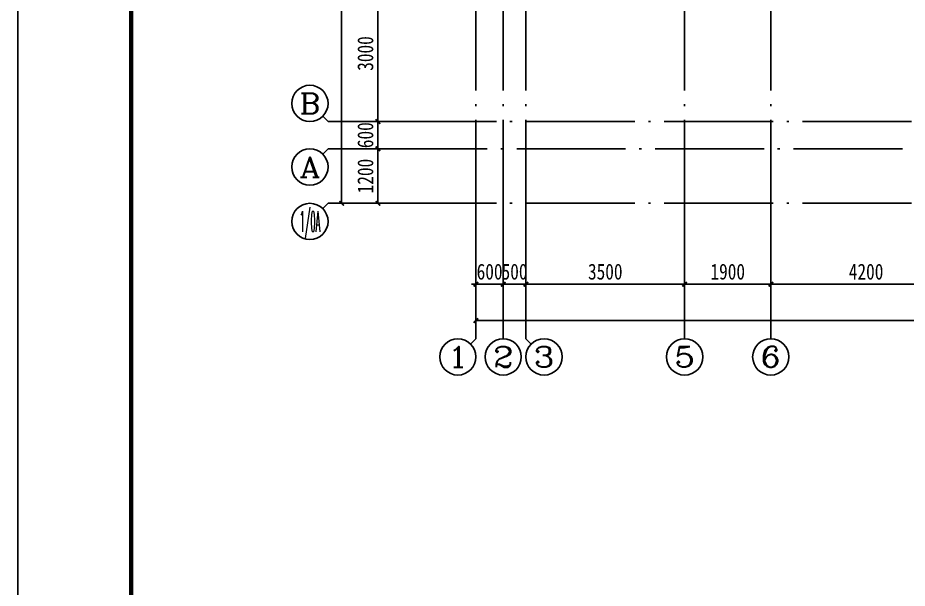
# Model space of a CAD drawing. Extents: x -144902 to 588294, y -160863 to 65494.
# Drawn here: x -20400 to -791, y -132798 to -120231 of the extents above; entities that cross this region are included whole.
import ezdxf
from ezdxf.enums import TextEntityAlignment as Align

# ---------------------------------------------------------------- set-up
doc = ezdxf.new("R2010")
doc.units = 0
doc.header["$LTSCALE"] = 100
doc.linetypes.add('ACAD_ISO04W100', pattern=[30.5, 24, -3, 0.5, -3])
doc.layers.get('0').update_dxf_attribs({"linetype": 'CONTINUOUS'})
doc.layers.get('Defpoints').update_dxf_attribs({"linetype": 'CONTINUOUS'})
for name, color, linetype in [('1508', 2, 'CONTINUOUS'), ('AXIS', 3, 'CONTINUOUS'), ('AXIS_TEXT', 7, 'CONTINUOUS'), ('DOTE', 253, 'ACAD_ISO04W100'), ('tk', 7, 'CONTINUOUS')]:
    doc.layers.add(name, color=color, linetype=linetype)
doc.styles.add('_HZTXT', font='complex.shx', dxfattribs={"width": 0.7, "bigfont": 'tssdchn.shx'})
doc.styles.add('COMPLEX', font='COMPLEX')
doc.styles.add('DIM_FONT', font='SIMHEI.TTF', dxfattribs={"width": 0.8})
doc.dimstyles.new('_TCH_ARCH&&100', dxfattribs={"dimtxt": 350, "dimasz": 100, "dimexe": 250, "dimexo": 300, "dimgap": 100, "dimtad": 1, "dimdec": 0, "dimzin": 0, "dimdsep": 46, "dimtxsty": 'DIM_FONT', "dimblk": 'ARCHTICK', "dimcen": 0.09, "dimclrt": 7, "dimazin": 2, "dimtfac": 1, "dimtdec": 0, "dimtix": 1, "dimtmove": 2, "dimatfit": 3, "dimfxl": 1, "dimtolj": 1, "dimtzin": 0, "dimarcsym": 0})

# ---------------------------------------------------------------- blocks, each defined once
blk = doc.blocks.new('A1tk')
at = {"layer": 'tk', "color": 5}
blk.add_lwpolyline([(0, 0), (0, 59400), (84100, 59400), (84100, 0)], close=True, dxfattribs=at)
at = {"layer": 'tk', "const_width": 100}
blk.add_lwpolyline([(2500, 1000), (83100, 1000), (83100, 58400), (2500, 58400)], close=True, dxfattribs=at)
blk = doc.blocks.new('_ArchTick')
at = {"color": 0, "linetype": 'ByBlock', "const_width": 0.4}
blk.add_lwpolyline([(-0.5, -0.5), (0.5, 0.5)], dxfattribs=at)
blk = doc.blocks.new('*D1129')
at = {"layer": 'AXIS', "color": 0, "lineweight": -2}
for p, q in [((-11598, -123118), (-12710, -123118)), ((-12460, -124318), (-12460, -123118)), ((-11598, -124318), (-12710, -124318))]:
    blk.add_line(p, q, dxfattribs=at)
at = {"layer": 'Defpoints', "color": 0}
for p in [(-12460, -123118), (-11298, -123118), (-11298, -124318)]:
    blk.add_point(p, dxfattribs=at)
at = {"layer": 'AXIS', "color": 0, "lineweight": -2, "xscale": 100, "yscale": 100, "zscale": 100}
for p, rotation in [((-12460, -123118), 90), ((-12460, -124318), 270)]:
    blk.add_blockref('_ArchTick', p, dxfattribs=dict(at, rotation=rotation))
at = {"layer": 'AXIS', "color": 7, "insert": (-12735, -123718), "char_height": 350, "attachment_point": 5, "rotation": 90, "style": 'DIM_FONT'}
blk.add_mtext('\\A1;1200', dxfattribs=at)
blk = doc.blocks.new('*D1130')
at = {"layer": 'AXIS', "color": 0, "lineweight": -2}
for p, q in [((-11598, -122518), (-12710, -122518)), ((-12460, -122518), (-12460, -122418)), ((-12460, -123118), (-12460, -122518)), ((-11598, -123118), (-12710, -123118)), ((-12460, -123118), (-12460, -123218))]:
    blk.add_line(p, q, dxfattribs=at)
at = {"layer": 'Defpoints', "color": 0}
for p in [(-12460, -122518), (-11298, -122518), (-11298, -123118)]:
    blk.add_point(p, dxfattribs=at)
at = {"layer": 'AXIS', "color": 0, "lineweight": -2, "xscale": 100, "yscale": 100, "zscale": 100}
for p, rotation in [((-12460, -122518), 270), ((-12460, -123118), 90)]:
    blk.add_blockref('_ArchTick', p, dxfattribs=dict(at, rotation=rotation))
at = {"layer": 'AXIS', "color": 7, "insert": (-12735, -122818), "char_height": 350, "attachment_point": 5, "rotation": 90, "style": 'DIM_FONT'}
blk.add_mtext('\\A1;600', dxfattribs=at)
blk = doc.blocks.new('*D1131')
at = {"layer": 'AXIS', "color": 0, "lineweight": -2}
for p, q in [((-11598, -119518), (-12710, -119518)), ((-12460, -122518), (-12460, -119518)), ((-11598, -122518), (-12710, -122518))]:
    blk.add_line(p, q, dxfattribs=at)
at = {"layer": 'Defpoints', "color": 0}
for p in [(-12460, -119518), (-11298, -119518), (-11298, -122518)]:
    blk.add_point(p, dxfattribs=at)
at = {"layer": 'AXIS', "color": 0, "lineweight": -2, "xscale": 100, "yscale": 100, "zscale": 100}
for p, rotation in [((-12460, -119518), 90), ((-12460, -122518), 270)]:
    blk.add_blockref('_ArchTick', p, dxfattribs=dict(at, rotation=rotation))
at = {"layer": 'AXIS', "color": 7, "insert": (-12735, -121018), "char_height": 350, "attachment_point": 5, "rotation": 90, "style": 'DIM_FONT'}
blk.add_mtext('\\A1;3000', dxfattribs=at)
blk = doc.blocks.new('*D1137')
at = {"layer": 'AXIS', "color": 0, "lineweight": -2}
for p, q in [((-11598, -106918), (-13510, -106918)), ((-13260, -124318), (-13260, -106918)), ((-11598, -124318), (-13510, -124318))]:
    blk.add_line(p, q, dxfattribs=at)
at = {"layer": 'Defpoints', "color": 0}
for p in [(-13260, -106918), (-11298, -106918, 0), (-11298, -124318)]:
    blk.add_point(p, dxfattribs=at)
at = {"layer": 'AXIS', "color": 0, "lineweight": -2, "xscale": 100, "yscale": 100, "zscale": 100}
for p, rotation in [((-13260, -106918), 90), ((-13260, -124318), 270)]:
    blk.add_blockref('_ArchTick', p, dxfattribs=dict(at, rotation=rotation))
at = {"layer": 'AXIS', "color": 7, "insert": (-13535, -115618), "char_height": 350, "attachment_point": 5, "rotation": 90, "style": 'DIM_FONT'}
blk.add_mtext('\\A1;17400', dxfattribs=at)
blk = doc.blocks.new('*D1177')
at = {"layer": 'AXIS', "color": 0, "lineweight": -2}
for p, q in [((-3798, -125181), (-3798, -126351)), ((402, -125181), (402, -126351)), ((-3798, -126101), (402, -126101))]:
    blk.add_line(p, q, dxfattribs=at)
at = {"layer": 'Defpoints', "color": 0}
for p in [(-3798, -124881), (402, -124881), (402, -126101)]:
    blk.add_point(p, dxfattribs=at)
at = {"layer": 'AXIS', "color": 0, "lineweight": -2, "xscale": 100, "yscale": 100, "zscale": 100, "rotation": 180}
blk.add_blockref('_ArchTick', (-3798, -126101), dxfattribs=at)
at = {"layer": 'AXIS', "color": 0, "lineweight": -2, "xscale": 100, "yscale": 100, "zscale": 100}
blk.add_blockref('_ArchTick', (402, -126101), dxfattribs=at)
at = {"layer": 'AXIS', "color": 7, "insert": (-1698, -125826), "char_height": 350, "attachment_point": 5, "style": 'DIM_FONT'}
blk.add_mtext('\\A1;4200', dxfattribs=at)
blk = doc.blocks.new('*D1178')
at = {"layer": 'AXIS', "color": 0, "lineweight": -2}
for p, q in [((-5698, -125181), (-5698, -126351)), ((-3798, -125181), (-3798, -126351)), ((-5698, -126101), (-3798, -126101))]:
    blk.add_line(p, q, dxfattribs=at)
at = {"layer": 'Defpoints', "color": 0}
for p in [(-5698, -124881), (-3798, -124881), (-3798, -126101)]:
    blk.add_point(p, dxfattribs=at)
at = {"layer": 'AXIS', "color": 0, "lineweight": -2, "xscale": 100, "yscale": 100, "zscale": 100, "rotation": 180}
blk.add_blockref('_ArchTick', (-5698, -126101), dxfattribs=at)
at = {"layer": 'AXIS', "color": 0, "lineweight": -2, "xscale": 100, "yscale": 100, "zscale": 100}
blk.add_blockref('_ArchTick', (-3798, -126101), dxfattribs=at)
at = {"layer": 'AXIS', "color": 7, "insert": (-4748, -125826), "char_height": 350, "attachment_point": 5, "style": 'DIM_FONT'}
blk.add_mtext('\\A1;1900', dxfattribs=at)
blk = doc.blocks.new('*D1179')
at = {"layer": 'AXIS', "color": 0, "lineweight": -2}
for p, q in [((-9198, -125181), (-9198, -126351)), ((-5698, -125181), (-5698, -126351)), ((-9198, -126101), (-5698, -126101))]:
    blk.add_line(p, q, dxfattribs=at)
at = {"layer": 'Defpoints', "color": 0}
for p in [(-9198, -124881), (-5698, -124881), (-5698, -126101)]:
    blk.add_point(p, dxfattribs=at)
at = {"layer": 'AXIS', "color": 0, "lineweight": -2, "xscale": 100, "yscale": 100, "zscale": 100, "rotation": 180}
blk.add_blockref('_ArchTick', (-9198, -126101), dxfattribs=at)
at = {"layer": 'AXIS', "color": 0, "lineweight": -2, "xscale": 100, "yscale": 100, "zscale": 100}
blk.add_blockref('_ArchTick', (-5698, -126101), dxfattribs=at)
at = {"layer": 'AXIS', "color": 7, "insert": (-7448, -125826), "char_height": 350, "attachment_point": 5, "style": 'DIM_FONT'}
blk.add_mtext('\\A1;3500', dxfattribs=at)
blk = doc.blocks.new('*D1180')
at = {"layer": 'AXIS', "color": 0, "lineweight": -2}
for p, q in [((-9698, -125181), (-9698, -126351)), ((-9198, -125181), (-9198, -126351)), ((-9698, -126101), (-9798, -126101)), ((-9698, -126101), (-9198, -126101)), ((-9198, -126101), (-9098, -126101))]:
    blk.add_line(p, q, dxfattribs=at)
at = {"layer": 'Defpoints', "color": 0}
for p in [(-9698, -124881), (-9198, -124881), (-9198, -126101)]:
    blk.add_point(p, dxfattribs=at)
at = {"layer": 'AXIS', "color": 0, "lineweight": -2, "xscale": 100, "yscale": 100, "zscale": 100}
blk.add_blockref('_ArchTick', (-9698, -126101), dxfattribs=at)
at = {"layer": 'AXIS', "color": 0, "lineweight": -2, "xscale": 100, "yscale": 100, "zscale": 100, "rotation": 180}
blk.add_blockref('_ArchTick', (-9198, -126101), dxfattribs=at)
at = {"layer": 'AXIS', "color": 7, "insert": (-9448, -125826), "char_height": 350, "attachment_point": 5, "style": 'DIM_FONT'}
blk.add_mtext('\\A1;500', dxfattribs=at)
blk = doc.blocks.new('*D1181')
at = {"layer": 'AXIS', "color": 0, "lineweight": -2}
for p, q in [((-10298, -125181), (-10298, -126351)), ((-9698, -125181), (-9698, -126351)), ((-10298, -126101), (-10398, -126101)), ((-10298, -126101), (-9698, -126101)), ((-9698, -126101), (-9598, -126101))]:
    blk.add_line(p, q, dxfattribs=at)
at = {"layer": 'Defpoints', "color": 0}
for p in [(-10298, -124881), (-9698, -124881), (-9698, -126101)]:
    blk.add_point(p, dxfattribs=at)
at = {"layer": 'AXIS', "color": 0, "lineweight": -2, "xscale": 100, "yscale": 100, "zscale": 100}
blk.add_blockref('_ArchTick', (-10298, -126101), dxfattribs=at)
at = {"layer": 'AXIS', "color": 0, "lineweight": -2, "xscale": 100, "yscale": 100, "zscale": 100, "rotation": 180}
blk.add_blockref('_ArchTick', (-9698, -126101), dxfattribs=at)
at = {"layer": 'AXIS', "color": 7, "insert": (-9998, -125826), "char_height": 350, "attachment_point": 5, "style": 'DIM_FONT'}
blk.add_mtext('\\A1;600', dxfattribs=at)
blk = doc.blocks.new('*D1182')
at = {"layer": 'AXIS', "color": 0, "lineweight": -2}
for p, q in [((-10298, -125181), (-10298, -127151)), ((28802, -125181), (28802, -127151)), ((-10298, -126901), (28802, -126901))]:
    blk.add_line(p, q, dxfattribs=at)
at = {"layer": 'Defpoints', "color": 0}
for p in [(-10298, -124881, 0), (28802, -124881, 0), (28802, -126901)]:
    blk.add_point(p, dxfattribs=at)
at = {"layer": 'AXIS', "color": 0, "lineweight": -2, "xscale": 100, "yscale": 100, "zscale": 100, "rotation": 180}
blk.add_blockref('_ArchTick', (-10298, -126901), dxfattribs=at)
at = {"layer": 'AXIS', "color": 0, "lineweight": -2, "xscale": 100, "yscale": 100, "zscale": 100}
blk.add_blockref('_ArchTick', (28802, -126901), dxfattribs=at)
at = {"layer": 'AXIS', "color": 7, "insert": (9252, -126626), "char_height": 350, "attachment_point": 5, "style": 'DIM_FONT'}
blk.add_mtext('\\A1;39100', dxfattribs=at)
blk = doc.blocks.new('_AXISO')
blk.add_circle((0, 0), 0.5)
at = {"layer": 'AXIS_TEXT', "style": 'COMPLEX', "width": 1.041667}
blk.add_attdef('A', text='', height=0.56, dxfattribs=at).set_placement((-0.25, -0.28), (0.25, -0.28), align=Align.FIT)

msp = doc.modelspace()

# ---------------------------------------------------------------- linework, layer by layer
at = {"layer": 'AXIS'}
for p, q in [((-13676.921, -122400.978, 0), (-13559.764, -122518.135, 0)), ((-10898.406, -122518.135, 0), (-13559.764, -122518.135, 0)), ((-13676.921, -123235.292, 0), (-13559.764, -123118.135, 0)), ((-10898.406, -123118.135, 0), (-13559.764, -123118.135, 0)), ((-13676.921, -124435.292, 0), (-13559.764, -124318.135, 0)), ((-10898.406, -124318.135, 0), (-13559.764, -124318.135, 0)), ((-10298.406, -124881.378, 0), (-10298.406, -127301.485, 0)), ((-9698.406, -124881.378, 0), (-9698.406, -127301.485, 0)), ((-9198.406, -124881.378, 0), (-9198.406, -127301.485, 0)), ((-5698.406, -124881.378, 0), (-5698.406, -127301.485, 0)), ((-3798.406, -124881.378, 0), (-3798.406, -127301.485, 0)), ((-10415.563, -127418.643, 0), (-10298.406, -127301.485, 0)), ((-9081.249, -127418.643, 0), (-9198.406, -127301.485, 0))]:
    msp.add_line(p, q, dxfattribs=at)
at = {"layer": 'DOTE'}
for p, q in [((-10298.406, -124881.378, 0), (-10298.406, -105918.135, 0)), ((-9698.406, -124881.378, 0), (-9698.406, -105918.135, 0)), ((-5698.406, -124881.378, 0), (-5698.406, -105918.135, 0)), ((-3798.406, -124881.378, 0), (-3798.406, -105918.135, 0)), ((-9198.406, -124881.378, 0), (-9198.406, -114118.135, 0)), ((29801.594, -122518.135, 0), (-11298.406, -122518.135, 0)), ((5201.594, -123118.135, 0), (-11298.406, -123118.135, 0)), ((29801.594, -124318.135, 0), (-11298.406, -124318.135, 0))]:
    msp.add_line(p, q, dxfattribs=at)

# ---------------------------------------------------------------- block references
at = {"layer": '1508'}
msp.add_blockref('A1tk', (-20399.668, -160862.678), dxfattribs=at)
at = {"layer": 'AXIS'}
ref = msp.add_blockref('_AXISO', (-13959.764, -122118.135, 0), dxfattribs=dict(at, xscale=800, yscale=800, zscale=800))
ref.add_attrib('A', 'B', dxfattribs={"layer": 'AXIS_TEXT', "height": 452.548, "style": '_HZTXT', "width": 1.235294}).set_placement((-14186.038, -122344.409, 0), (-13733.49, -122344.409, 0), align=Align.FIT)
ref = msp.add_blockref('_AXISO', (-13959.764, -123518.135, 0), dxfattribs=dict(at, xscale=800, yscale=800, zscale=800))
ref.add_attrib('A', 'A', dxfattribs={"layer": 'AXIS_TEXT', "height": 452.548, "style": '_HZTXT', "width": 1.166667}).set_placement((-14186.038, -123744.409, 0), (-13733.49, -123744.409, 0), align=Align.FIT)
ref = msp.add_blockref('_AXISO', (-13959.764, -124718.135, 0), dxfattribs=dict(at, xscale=800, yscale=800, zscale=800))
ref.add_attrib('A', '1/0A', dxfattribs={"layer": 'AXIS_TEXT', "height": 452.5483, "style": '_HZTXT', "width": 0.28}).set_placement((-14186.038, -124944.409, 0), (-13733.49, -124944.409, 0), align=Align.FIT)
ref = msp.add_blockref('_AXISO', (-10698.406, -127701.485, 0), dxfattribs=dict(at, xscale=800, yscale=800, zscale=800))
ref.add_attrib('A', '1', dxfattribs={"layer": 'AXIS_TEXT', "height": 452.548, "style": '_HZTXT', "width": 2.333333}).set_placement((-10924.68, -127927.759, 0), (-10472.132, -127927.759, 0), align=Align.FIT)
ref = msp.add_blockref('_AXISO', (-9698.406, -127701.485, 0), dxfattribs=dict(at, xscale=800, yscale=800, zscale=800))
ref.add_attrib('A', '2', dxfattribs={"layer": 'AXIS_TEXT', "height": 452.548, "style": '_HZTXT', "width": 1.5}).set_placement((-9924.68, -127927.759, 0), (-9472.132, -127927.759, 0), align=Align.FIT)
ref = msp.add_blockref('_AXISO', (-8798.406, -127701.485, 0), dxfattribs=dict(at, xscale=800, yscale=800, zscale=800))
ref.add_attrib('A', '3', dxfattribs={"layer": 'AXIS_TEXT', "height": 452.548, "style": '_HZTXT', "width": 1.5}).set_placement((-9024.68, -127927.759, 0), (-8572.132, -127927.759, 0), align=Align.FIT)
ref = msp.add_blockref('_AXISO', (-5698.406, -127701.485, 0), dxfattribs=dict(at, xscale=800, yscale=800, zscale=800))
ref.add_attrib('A', '5', dxfattribs={"layer": 'AXIS_TEXT', "height": 452.548, "style": '_HZTXT', "width": 1.5}).set_placement((-5924.68, -127927.759, 0), (-5472.132, -127927.759, 0), align=Align.FIT)
ref = msp.add_blockref('_AXISO', (-3798.406, -127701.485, 0), dxfattribs=dict(at, xscale=800, yscale=800, zscale=800))
ref.add_attrib('A', '6', dxfattribs={"layer": 'AXIS_TEXT', "height": 452.548, "style": '_HZTXT', "width": 1.5}).set_placement((-4024.68, -127927.759, 0), (-3572.132, -127927.759, 0), align=Align.FIT)

# ---------------------------------------------------------------- dimensions: what is measured, and where the dimension line sits
for p1, p2, distance, picture, middle in [((-11298.406, -124318.135, 0), (-11298.406, -106918.135, 0), 1961.358, '*D1137', (-13534.764, -115618.135, 0)), ((-11298.406, -122518.135, 0), (-11298.406, -119518.135, 0), 1161.358, '*D1131', (-12734.764, -121018.135, 0)), ((-11298.406, -123118.135, 0), (-11298.406, -122518.135, 0), 1161.358, '*D1130', (-12734.764, -122818.135, 0)), ((-11298.406, -124318.135, 0), (-11298.406, -123118.135, 0), 1161.358, '*D1129', (-12734.764, -123718.135, 0)), ((-10298.406, -124881.378, 0), (-9698.406, -124881.378, 0), -1220.107, '*D1181', (-9998.406, -125826.485, 0)), ((-10298.406, -124881.378), (28801.594, -124881.378), -2020.107, '*D1182', (9251.594, -126626.485, 0)), ((-9698.406, -124881.378, 0), (-9198.406, -124881.378, 0), -1220.107, '*D1180', (-9448.406, -125826.485, 0)), ((-9198.406, -124881.378, 0), (-5698.406, -124881.378, 0), -1220.107, '*D1179', (-7448.406, -125826.485, 0)), ((-5698.406, -124881.378, 0), (-3798.406, -124881.378, 0), -1220.107, '*D1178', (-4748.406, -125826.485, 0)), ((-3798.406, -124881.378, 0), (401.594, -124881.378, 0), -1220.107, '*D1177', (-1698.406, -125826.485, 0))]:
    dim = msp.add_aligned_dim(p1=p1, p2=p2, distance=distance, dimstyle='_TCH_ARCH&&100', dxfattribs=at)
    dim.commit()
    dim.dimension.update_dxf_attribs({"geometry": picture, "text_midpoint": middle})

doc.saveas('drawing.dxf')
